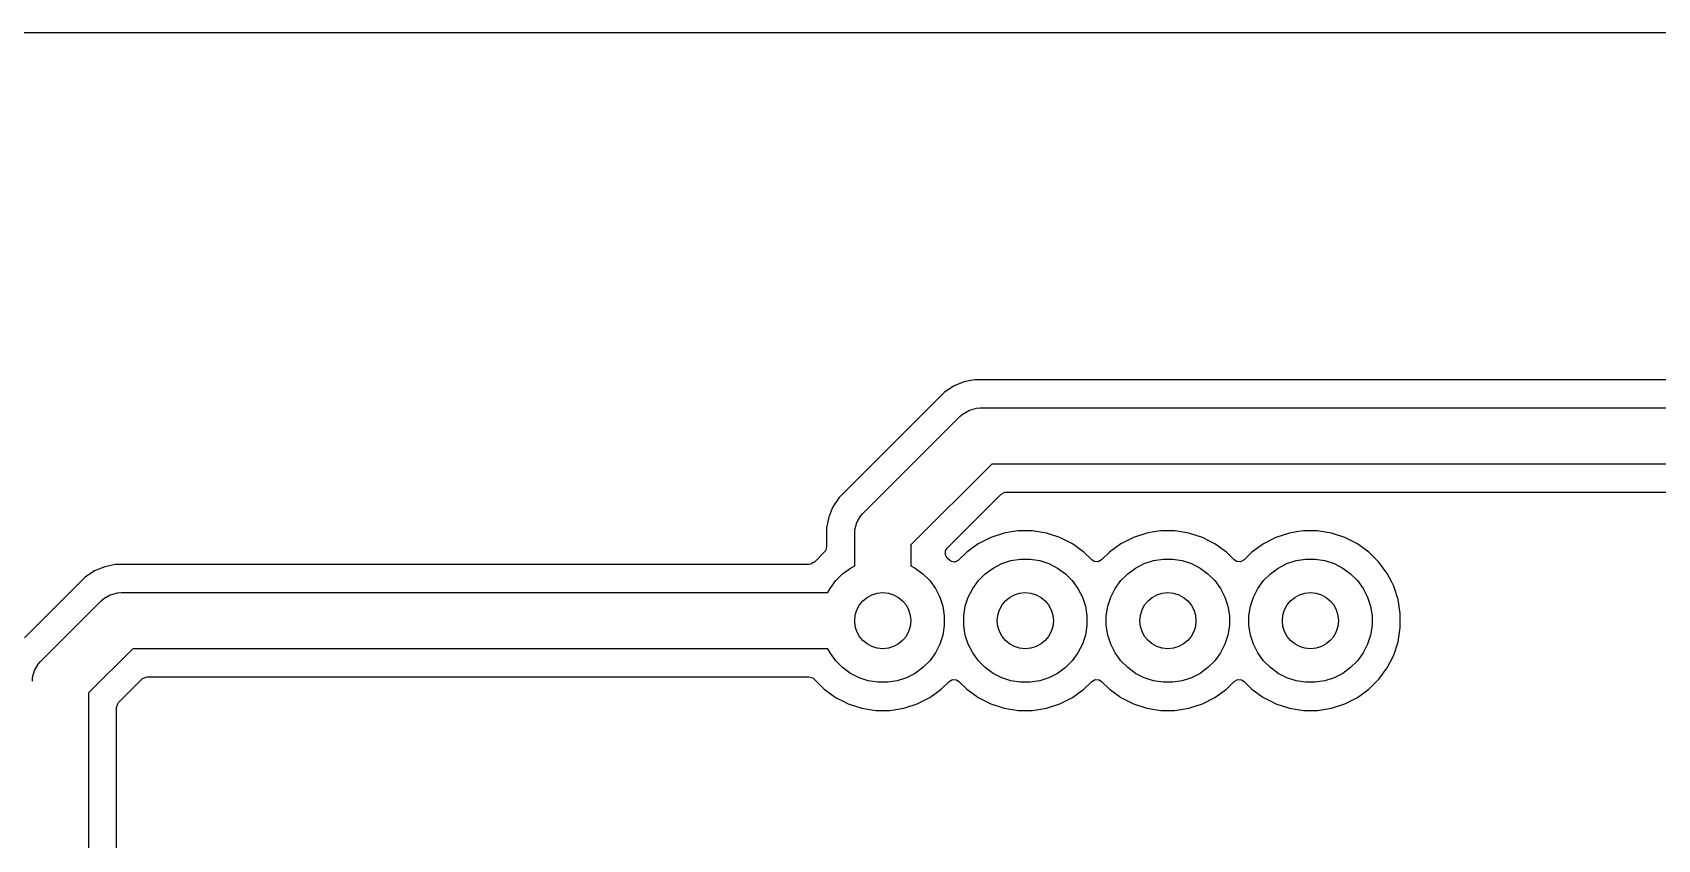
# Model space of a CAD drawing. Extents: x 10 to 287, y -200 to -10.
# Drawn here: x 149.97 to 178.92, y -93.05 to -78.68 of the extents above; entities that cross this region are included whole.
import ezdxf

# ---------------------------------------------------------------- set-up
doc = ezdxf.new("R2010")
doc.units = 0
doc.layers.add('BLACK', color=7, linetype='CONTINUOUS')

msp = doc.modelspace()

# ---------------------------------------------------------------- linework, layer by layer
at = {"layer": 'BLACK', "linetype": 'CONTINUOUS'}
for p, q in [((107.551739, -78.6805), (192.168261, -78.6805)), ((166.216585, -85.089739), (166.146906, -85.159418)), ((166.380445, -84.980251), (166.216585, -85.089739)), ((166.380455, -84.980246), (166.380445, -84.980251)), ((166.463681, -84.945772), (166.380455, -84.980246)), ((166.5092, -84.926918), (166.463681, -84.945772)), ((166.562527, -84.904829), (166.5092, -84.926917)), ((166.5092, -84.926917), (166.5092, -84.926918)), ((166.562533, -84.904827), (166.562527, -84.904829)), ((166.659178, -84.885604), (166.562533, -84.904827)), ((166.755821, -84.86638), (166.659178, -84.885604)), ((166.755825, -84.86638), (166.755821, -84.86638)), ((187.828541, -84.86638), (166.755825, -84.86638)), ((166.077224, -85.229101), (164.482221, -86.824104)), ((166.077227, -85.229098), (166.077224, -85.229101)), ((166.146906, -85.159418), (166.077227, -85.229098)), ((166.549985, -85.470203), (166.663024, -85.40494)), ((166.663024, -85.40494), (166.789103, -85.371157)), ((166.789103, -85.371157), (166.789118, -85.371157)), ((166.789118, -85.371157), (166.854366, -85.36688)), ((166.854366, -85.36688), (187.73, -85.36688)), ((164.766447, -87.247693), (166.500813, -85.513327)), ((166.500813, -85.513327), (166.549969, -85.470218)), ((166.549969, -85.470218), (166.549985, -85.470203)), ((167.061472, -86.36688), (165.62, -87.808352)), ((187.522894, -86.36688), (167.061472, -86.36688)), ((164.482218, -86.824107), (164.438945, -86.86738)), ((164.482221, -86.824104), (164.482218, -86.824107)), ((164.233365, -87.127337), (164.2038, -87.198716)), ((164.233371, -87.127325), (164.233365, -87.127337)), ((164.342859, -86.963465), (164.233371, -87.127325)), ((164.438945, -86.86738), (164.342859, -86.963465)), ((166.269048, -87.867117), (167.232467, -86.903699)), ((167.232467, -86.903699), (167.29379, -86.870214)), ((167.29379, -86.870214), (167.320148, -86.86738)), ((167.320148, -86.86738), (187.0455, -86.86738)), ((164.157947, -87.309416), (164.1195, -87.502702)), ((164.157948, -87.309415), (164.157947, -87.309416)), ((164.157949, -87.309411), (164.157948, -87.309414)), ((164.157948, -87.309414), (164.157948, -87.309415)), ((164.169442, -87.281665), (164.157949, -87.309411)), ((164.2038, -87.198717), (164.169442, -87.281662)), ((164.169442, -87.281662), (164.169442, -87.281665)), ((164.2038, -87.198716), (164.2038, -87.198717)), ((164.624277, -87.535983), (164.65806, -87.409904)), ((164.65806, -87.409904), (164.68178, -87.36882)), ((164.68178, -87.36882), (164.723323, -87.296865)), ((164.723323, -87.296865), (164.723338, -87.296849)), ((164.723338, -87.296849), (164.766447, -87.247693)), ((164.1195, -87.502702), (164.1195, -87.842917)), ((164.62, -87.601246), (164.624277, -87.535998)), ((164.62, -88.180889), (164.62, -87.601246)), ((164.624277, -87.535998), (164.624277, -87.535983)), ((167.045616, -87.67364), (166.821151, -87.788012)), ((167.285214, -87.59579), (167.045616, -87.67364)), ((167.409626, -87.576085), (167.285214, -87.59579)), ((167.534038, -87.55638), (167.409626, -87.576085)), ((167.785962, -87.55638), (167.534038, -87.55638)), ((168.034785, -87.59579), (167.785962, -87.55638)), ((168.274383, -87.67364), (168.034785, -87.59579)), ((168.415856, -87.745725), (168.274383, -87.67364)), ((169.585616, -87.67364), (169.361151, -87.788012)), ((169.825214, -87.59579), (169.585616, -87.67364)), ((169.949626, -87.576085), (169.825214, -87.59579)), ((170.074038, -87.55638), (169.949626, -87.576085)), ((170.325962, -87.55638), (170.074038, -87.55638)), ((170.574785, -87.59579), (170.325962, -87.55638)), ((170.814383, -87.67364), (170.574785, -87.59579)), ((170.955856, -87.745725), (170.814383, -87.67364)), ((172.125616, -87.67364), (171.901151, -87.788012)), ((172.365214, -87.59579), (172.125616, -87.67364)), ((172.489626, -87.576085), (172.365214, -87.59579)), ((172.614038, -87.55638), (172.489626, -87.576085)), ((172.865962, -87.55638), (172.614038, -87.55638)), ((173.114785, -87.59579), (172.865962, -87.55638)), ((173.354383, -87.67364), (173.114785, -87.59579)), ((173.495856, -87.745725), (173.354383, -87.67364)), ((164.080788, -87.932642), (163.895762, -88.117669)), ((164.099815, -87.909956), (164.080376, -87.93223)), ((164.080376, -87.93223), (164.080788, -87.932642)), ((164.1195, -87.842917), (164.099815, -87.909956)), ((165.62, -87.808352), (165.62, -88.180889)), ((166.235563, -87.981156), (166.240547, -87.911464)), ((166.269048, -88.042479), (166.235563, -87.981156)), ((166.240547, -87.911464), (166.269048, -87.867117)), ((166.617345, -87.936085), (166.477681, -88.07575)), ((166.61735, -87.936081), (166.617345, -87.936085)), ((166.821151, -87.788012), (166.61735, -87.936081)), ((168.498845, -87.78801), (168.415856, -87.745725)), ((168.498847, -87.788011), (168.498845, -87.78801)), ((168.498848, -87.788012), (168.498847, -87.788011)), ((168.702649, -87.936081), (168.498848, -87.788012)), ((168.702654, -87.936085), (168.702649, -87.936081)), ((168.842319, -88.07575), (168.702654, -87.936085)), ((169.157345, -87.936085), (169.017681, -88.07575)), ((169.15735, -87.936081), (169.157345, -87.936085)), ((169.361151, -87.788012), (169.15735, -87.936081)), ((171.038845, -87.78801), (170.955856, -87.745725)), ((171.038847, -87.788011), (171.038845, -87.78801)), ((171.038848, -87.788012), (171.038847, -87.788011)), ((171.242649, -87.936081), (171.038848, -87.788012)), ((171.242654, -87.936085), (171.242649, -87.936081)), ((171.382319, -88.07575), (171.242654, -87.936085)), ((171.697345, -87.936085), (171.557681, -88.07575)), ((171.69735, -87.936081), (171.697345, -87.936085)), ((171.901151, -87.788012), (171.69735, -87.936081)), ((173.578845, -87.78801), (173.495856, -87.745725)), ((173.578847, -87.788011), (173.578845, -87.78801)), ((173.578848, -87.788012), (173.578847, -87.788011)), ((173.782649, -87.936081), (173.578848, -87.788012)), ((173.782654, -87.936085), (173.782649, -87.936081)), ((173.960793, -88.114224), (173.782654, -87.936085)), ((151.076079, -88.270251), (150.912219, -88.379739)), ((151.076088, -88.270246), (151.076079, -88.270251)), ((151.258164, -88.194828), (151.076088, -88.270246)), ((151.25817, -88.194826), (151.258164, -88.194828)), ((151.419392, -88.162757), (151.25817, -88.194826)), ((151.451454, -88.15638), (151.419391, -88.162756)), ((151.419391, -88.162756), (151.419392, -88.162757)), ((163.806038, -88.15638), (151.451454, -88.15638)), ((163.84182, -88.151105), (163.806038, -88.15638)), ((163.894687, -88.116594), (163.84182, -88.151105)), ((163.895762, -88.117669), (163.894687, -88.116594)), ((164.405607, -88.320433), (164.545252, -88.218976)), ((164.545252, -88.218976), (164.62, -88.180889)), ((165.62, -88.180889), (165.694748, -88.218976)), ((165.694748, -88.218976), (165.834393, -88.320433)), ((166.302319, -88.07575), (166.269048, -88.042479)), ((166.330573, -88.096901), (166.302319, -88.07575)), ((166.337612, -88.098432), (166.330573, -88.096901)), ((166.346666, -88.104251), (166.337612, -88.098432)), ((166.373025, -88.106136), (166.346666, -88.104251)), ((166.398846, -88.111753), (166.373025, -88.106136)), ((166.407328, -88.108589), (166.398846, -88.111753)), ((166.416358, -88.109235), (166.407328, -88.108589)), ((166.43955, -88.09657), (166.416358, -88.109235)), ((166.46431, -88.087336), (166.43955, -88.09657)), ((166.469735, -88.080088), (166.46431, -88.087336)), ((166.477681, -88.07575), (166.469735, -88.080088)), ((166.945607, -88.320433), (167.085252, -88.218976)), ((167.085252, -88.218976), (167.239048, -88.140613)), ((167.239048, -88.140613), (167.40321, -88.087273)), ((167.40321, -88.087273), (167.573695, -88.060271)), ((167.573695, -88.060271), (167.746305, -88.060271)), ((167.746305, -88.060271), (167.91679, -88.087273)), ((167.91679, -88.087273), (168.080952, -88.140613)), ((168.080952, -88.140613), (168.234748, -88.218976)), ((168.234748, -88.218976), (168.374393, -88.320433)), ((168.886666, -88.104251), (168.842319, -88.07575)), ((168.956358, -88.109235), (168.886666, -88.104251)), ((169.017681, -88.07575), (168.956358, -88.109235)), ((169.485607, -88.320433), (169.625252, -88.218976)), ((169.625252, -88.218976), (169.779048, -88.140613)), ((169.779048, -88.140613), (169.94321, -88.087273)), ((169.94321, -88.087273), (170.113695, -88.060271)), ((170.113695, -88.060271), (170.286305, -88.060271)), ((170.286305, -88.060271), (170.45679, -88.087273)), ((170.45679, -88.087273), (170.620952, -88.140613)), ((170.620952, -88.140613), (170.774748, -88.218976)), ((170.774748, -88.218976), (170.914393, -88.320433)), ((171.426666, -88.104251), (171.382319, -88.07575)), ((171.496358, -88.109235), (171.426666, -88.104251)), ((171.557681, -88.07575), (171.496358, -88.109235)), ((172.025607, -88.320433), (172.165252, -88.218976)), ((172.165252, -88.218976), (172.319048, -88.140613)), ((172.319048, -88.140613), (172.48321, -88.087273)), ((172.48321, -88.087273), (172.653695, -88.060271)), ((172.653695, -88.060271), (172.826305, -88.060271)), ((172.826305, -88.060271), (172.99679, -88.087273)), ((172.99679, -88.087273), (173.160952, -88.140613)), ((173.160952, -88.140613), (173.314748, -88.218976)), ((173.314748, -88.218976), (173.454393, -88.320433)), ((173.960798, -88.11423), (173.960793, -88.114224)), ((174.037212, -88.219406), (173.960798, -88.11423)), ((174.10887, -88.318035), (174.037212, -88.219406)), ((150.912215, -88.379742), (150.009118, -89.282841)), ((150.912219, -88.379739), (150.912215, -88.379742)), ((164.14401, -88.65688), (164.182096, -88.582132)), ((164.182096, -88.582132), (164.283553, -88.442487)), ((164.283553, -88.442487), (164.405607, -88.320433)), ((165.834393, -88.320433), (165.956447, -88.442487)), ((165.956447, -88.442487), (166.057904, -88.582132)), ((166.057904, -88.582132), (166.136267, -88.735928)), ((166.643733, -88.735928), (166.722096, -88.582132)), ((166.722096, -88.582132), (166.823553, -88.442487)), ((166.823553, -88.442487), (166.945607, -88.320433)), ((168.374393, -88.320433), (168.496447, -88.442487)), ((168.496447, -88.442487), (168.597904, -88.582132)), ((168.597904, -88.582132), (168.676267, -88.735928)), ((169.183733, -88.735928), (169.262096, -88.582132)), ((169.262096, -88.582132), (169.363553, -88.442487)), ((169.363553, -88.442487), (169.485607, -88.320433)), ((170.914393, -88.320433), (171.036447, -88.442487)), ((171.036447, -88.442487), (171.137904, -88.582132)), ((171.137904, -88.582132), (171.216267, -88.735928)), ((171.723733, -88.735928), (171.802096, -88.582132)), ((171.802096, -88.582132), (171.903553, -88.442487)), ((171.903553, -88.442487), (172.025607, -88.320433)), ((173.454393, -88.320433), (173.576447, -88.442487)), ((173.576447, -88.442487), (173.677904, -88.582132)), ((173.677904, -88.582132), (173.756267, -88.735928)), ((174.181747, -88.461064), (174.10887, -88.318035)), ((174.223239, -88.542496), (174.181747, -88.461064)), ((174.223239, -88.542498), (174.223239, -88.542496)), ((174.223241, -88.542501), (174.223239, -88.542498)), ((174.30109, -88.782095), (174.223241, -88.542501)), ((150.116447, -89.883327), (151.196447, -88.803326)), ((151.196447, -88.803326), (151.245611, -88.76021)), ((151.245611, -88.76021), (151.245619, -88.760203)), ((151.245619, -88.760203), (151.358658, -88.69494)), ((151.358658, -88.69494), (151.385301, -88.6878)), ((151.385301, -88.6878), (151.484737, -88.661157)), ((151.484737, -88.661157), (151.484752, -88.661157)), ((151.484752, -88.661157), (151.55, -88.65688)), ((151.55, -88.65688), (164.14401, -88.65688)), ((166.136267, -88.735928), (166.189607, -88.90009)), ((166.590393, -88.90009), (166.643733, -88.735928)), ((168.676267, -88.735928), (168.729607, -88.90009)), ((169.130393, -88.90009), (169.183733, -88.735928)), ((171.216267, -88.735928), (171.269607, -88.90009)), ((171.670393, -88.90009), (171.723733, -88.735928)), ((173.756267, -88.735928), (173.809607, -88.90009)), ((174.3405, -89.030918), (174.30109, -88.782095)), ((166.189607, -88.90009), (166.216609, -89.070575)), ((166.216609, -89.070575), (166.216609, -89.243185)), ((166.563391, -89.070575), (166.590393, -88.90009)), ((166.563391, -89.243185), (166.563391, -89.070575)), ((168.729607, -88.90009), (168.756609, -89.070575)), ((168.756609, -89.070575), (168.756609, -89.243185)), ((169.103391, -89.070575), (169.130393, -88.90009)), ((169.103391, -89.243185), (169.103391, -89.070575)), ((171.269607, -88.90009), (171.296609, -89.070575)), ((171.296609, -89.070575), (171.296609, -89.243185)), ((171.643391, -89.070575), (171.670393, -88.90009)), ((171.643391, -89.243185), (171.643391, -89.070575)), ((173.809607, -88.90009), (173.836609, -89.070575)), ((173.836609, -89.070575), (173.836609, -89.243185)), ((174.3405, -89.282842), (174.3405, -89.030918)), ((150.009118, -89.282841), (149.83222, -89.459739)), ((166.189607, -89.41367), (166.136267, -89.577832)), ((166.216609, -89.243185), (166.189607, -89.41367)), ((166.590393, -89.41367), (166.563391, -89.243185)), ((166.643733, -89.577832), (166.590393, -89.41367)), ((168.729607, -89.41367), (168.676267, -89.577832)), ((168.756609, -89.243185), (168.729607, -89.41367)), ((169.130393, -89.41367), (169.103391, -89.243185)), ((169.183733, -89.577832), (169.130393, -89.41367)), ((171.269607, -89.41367), (171.216267, -89.577832)), ((171.296609, -89.243185), (171.269607, -89.41367)), ((171.670393, -89.41367), (171.643391, -89.243185)), ((171.723733, -89.577832), (171.670393, -89.41367)), ((173.809607, -89.41367), (173.756267, -89.577832)), ((173.836609, -89.243185), (173.809607, -89.41367)), ((174.30109, -89.531665), (174.3405, -89.282842)), ((151.757107, -89.65688), (150.97, -90.443986)), ((164.14401, -89.65688), (151.757107, -89.65688)), ((164.182096, -89.731628), (164.14401, -89.65688)), ((164.283553, -89.871273), (164.182096, -89.731628)), ((166.057904, -89.731628), (165.956447, -89.871273)), ((166.136267, -89.577832), (166.057904, -89.731628)), ((166.722096, -89.731628), (166.643733, -89.577832)), ((166.823553, -89.871273), (166.722096, -89.731628)), ((168.597904, -89.731628), (168.496447, -89.871273)), ((168.676267, -89.577832), (168.597904, -89.731628)), ((169.262096, -89.731628), (169.183733, -89.577832)), ((169.363553, -89.871273), (169.262096, -89.731628)), ((171.137904, -89.731628), (171.036447, -89.871273)), ((171.216267, -89.577832), (171.137904, -89.731628)), ((171.802096, -89.731628), (171.723733, -89.577832)), ((171.903553, -89.871273), (171.802096, -89.731628)), ((173.677904, -89.731628), (173.576447, -89.871273)), ((173.756267, -89.577832), (173.677904, -89.731628)), ((174.223241, -89.771259), (174.30109, -89.531665)), ((150.00806, -90.045538), (150.073323, -89.932499)), ((150.073323, -89.932499), (150.073338, -89.932483)), ((150.073338, -89.932483), (150.116447, -89.883327)), ((164.405607, -89.993327), (164.283553, -89.871273)), ((164.545252, -90.094784), (164.405607, -89.993327)), ((165.834393, -89.993327), (165.694748, -90.094784)), ((165.956447, -89.871273), (165.834393, -89.993327)), ((166.945607, -89.993327), (166.823553, -89.871273)), ((167.085252, -90.094784), (166.945607, -89.993327)), ((168.374393, -89.993327), (168.234748, -90.094784)), ((168.496447, -89.871273), (168.374393, -89.993327)), ((169.485607, -89.993327), (169.363553, -89.871273)), ((169.625252, -90.094784), (169.485607, -89.993327)), ((170.914393, -89.993327), (170.774748, -90.094784)), ((171.036447, -89.871273), (170.914393, -89.993327)), ((172.025607, -89.993327), (171.903553, -89.871273)), ((172.165252, -90.094784), (172.025607, -89.993327)), ((173.454393, -89.993327), (173.314748, -90.094784)), ((173.576447, -89.871273), (173.454393, -89.993327)), ((173.960793, -90.199536), (174.10887, -89.995725)), ((174.10887, -89.995725), (174.223241, -89.771259)), ((149.97, -90.23688), (149.974277, -90.171632)), ((149.974277, -90.171617), (150.00806, -90.045538)), ((149.974277, -90.171632), (149.974277, -90.171617)), ((151.506819, -90.614981), (151.928102, -90.193699)), ((151.928102, -90.193699), (151.989425, -90.160214)), ((151.989425, -90.160214), (152.015783, -90.15738)), ((152.015783, -90.15738), (163.806038, -90.15738)), ((163.806038, -90.15738), (163.873077, -90.177065)), ((163.873077, -90.177065), (163.895349, -90.196503)), ((163.895349, -90.196503), (163.895762, -90.196091)), ((163.895762, -90.196091), (164.077345, -90.377674)), ((164.699048, -90.173147), (164.545252, -90.094784)), ((164.86321, -90.226487), (164.699048, -90.173147)), ((165.033695, -90.253489), (164.86321, -90.226487)), ((165.206305, -90.253489), (165.033695, -90.253489)), ((165.37679, -90.226487), (165.206305, -90.253489)), ((165.540952, -90.173147), (165.37679, -90.226487)), ((165.694748, -90.094784), (165.540952, -90.173147)), ((166.162656, -90.377673), (166.302319, -90.23801)), ((166.302319, -90.23801), (166.363642, -90.204525)), ((166.363642, -90.204525), (166.433334, -90.209509)), ((166.433334, -90.209509), (166.477681, -90.23801)), ((166.477681, -90.23801), (166.617345, -90.377674)), ((167.239048, -90.173147), (167.085252, -90.094784)), ((167.40321, -90.226487), (167.239048, -90.173147)), ((167.573695, -90.253489), (167.40321, -90.226487)), ((167.746305, -90.253489), (167.573695, -90.253489)), ((167.91679, -90.226487), (167.746305, -90.253489)), ((168.080952, -90.173147), (167.91679, -90.226487)), ((168.234748, -90.094784), (168.080952, -90.173147)), ((168.702656, -90.377673), (168.842319, -90.23801)), ((168.842319, -90.23801), (168.903642, -90.204525)), ((168.903642, -90.204525), (168.973334, -90.209509)), ((168.973334, -90.209509), (169.017681, -90.23801)), ((169.017681, -90.23801), (169.157345, -90.377674)), ((169.779048, -90.173147), (169.625252, -90.094784)), ((169.94321, -90.226487), (169.779048, -90.173147)), ((170.113695, -90.253489), (169.94321, -90.226487)), ((170.286305, -90.253489), (170.113695, -90.253489)), ((170.45679, -90.226487), (170.286305, -90.253489)), ((170.620952, -90.173147), (170.45679, -90.226487)), ((170.774748, -90.094784), (170.620952, -90.173147)), ((171.242656, -90.377673), (171.382319, -90.23801)), ((171.382319, -90.23801), (171.443642, -90.204525)), ((171.443642, -90.204525), (171.513334, -90.209509)), ((171.513334, -90.209509), (171.557681, -90.23801)), ((171.557681, -90.23801), (171.697345, -90.377674)), ((172.319048, -90.173147), (172.165252, -90.094784)), ((172.48321, -90.226487), (172.319048, -90.173147)), ((172.653695, -90.253489), (172.48321, -90.226487)), ((172.826305, -90.253489), (172.653695, -90.253489)), ((172.99679, -90.226487), (172.826305, -90.253489)), ((173.160952, -90.173147), (172.99679, -90.226487)), ((173.314748, -90.094784), (173.160952, -90.173147)), ((173.782656, -90.377673), (173.960793, -90.199536)), ((150.97, -90.443986), (150.97, -104.85688)), ((151.490185, -90.635623), (151.506819, -90.614981)), ((164.077345, -90.377674), (164.07735, -90.377678)), ((164.07735, -90.377678), (164.250722, -90.503639)), ((164.250722, -90.503639), (164.281155, -90.52575)), ((164.281155, -90.52575), (164.424184, -90.598627)), ((164.424184, -90.598627), (164.505616, -90.640119)), ((165.734379, -90.640121), (165.958845, -90.52575)), ((165.958845, -90.52575), (166.162656, -90.377673)), ((166.617345, -90.377674), (166.61735, -90.377678)), ((166.61735, -90.377678), (166.790722, -90.503639)), ((166.790722, -90.503639), (166.821155, -90.52575)), ((166.821155, -90.52575), (166.964184, -90.598627)), ((166.964184, -90.598627), (167.045616, -90.640119)), ((168.274379, -90.640121), (168.498845, -90.52575)), ((168.498845, -90.52575), (168.702656, -90.377673)), ((169.157345, -90.377674), (169.15735, -90.377678)), ((169.15735, -90.377678), (169.330722, -90.503639)), ((169.330722, -90.503639), (169.361155, -90.52575)), ((169.361155, -90.52575), (169.504184, -90.598627)), ((169.504184, -90.598627), (169.585616, -90.640119)), ((170.814379, -90.640121), (171.038845, -90.52575)), ((171.038845, -90.52575), (171.242656, -90.377673)), ((171.697345, -90.377674), (171.69735, -90.377678)), ((171.69735, -90.377678), (171.870722, -90.503639)), ((171.870722, -90.503639), (171.901155, -90.52575)), ((171.901155, -90.52575), (172.044184, -90.598627)), ((172.044184, -90.598627), (172.125616, -90.640119)), ((173.354379, -90.640121), (173.578845, -90.52575)), ((173.578845, -90.52575), (173.782656, -90.377673)), ((151.4705, -90.702662), (151.490185, -90.635623)), ((151.4705, -104.758339), (151.4705, -90.702662)), ((164.505616, -90.640119), (164.505618, -90.640119)), ((164.505618, -90.640119), (164.505621, -90.640121)), ((164.505621, -90.640121), (164.745215, -90.71797)), ((164.745215, -90.71797), (164.994038, -90.75738)), ((164.994038, -90.75738), (164.994039, -90.75738)), ((164.994039, -90.75738), (165.245961, -90.75738)), ((165.245961, -90.75738), (165.245962, -90.75738)), ((165.245962, -90.75738), (165.494785, -90.71797)), ((165.494785, -90.71797), (165.734379, -90.640121)), ((167.045616, -90.640119), (167.045618, -90.640119)), ((167.045618, -90.640119), (167.045621, -90.640121)), ((167.045621, -90.640121), (167.285215, -90.71797)), ((167.285215, -90.71797), (167.534038, -90.75738)), ((167.534038, -90.75738), (167.534039, -90.75738)), ((167.534039, -90.75738), (167.785961, -90.75738)), ((167.785961, -90.75738), (167.785962, -90.75738)), ((167.785962, -90.75738), (168.034785, -90.71797)), ((168.034785, -90.71797), (168.274379, -90.640121)), ((169.585616, -90.640119), (169.585618, -90.640119)), ((169.585618, -90.640119), (169.585621, -90.640121)), ((169.585621, -90.640121), (169.825215, -90.71797)), ((169.825215, -90.71797), (170.074038, -90.75738)), ((170.074038, -90.75738), (170.074039, -90.75738)), ((170.074039, -90.75738), (170.325961, -90.75738)), ((170.325961, -90.75738), (170.325962, -90.75738)), ((170.325962, -90.75738), (170.574785, -90.71797)), ((170.574785, -90.71797), (170.814379, -90.640121)), ((172.125616, -90.640119), (172.125618, -90.640119)), ((172.125618, -90.640119), (172.125621, -90.640121)), ((172.125621, -90.640121), (172.365215, -90.71797)), ((172.365215, -90.71797), (172.614038, -90.75738)), ((172.614038, -90.75738), (172.614039, -90.75738)), ((172.614039, -90.75738), (172.865961, -90.75738)), ((172.865961, -90.75738), (172.865962, -90.75738)), ((172.865962, -90.75738), (173.114785, -90.71797)), ((173.114785, -90.71797), (173.354379, -90.640121))]:
    msp.add_line(p, q, dxfattribs=at)
at = {"layer": 'BLACK'}
for centre in [(165.12, -89.15688), (167.66, -89.15688), (170.2, -89.15688), (172.74, -89.15688)]:
    msp.add_circle(centre, 0.5, dxfattribs=at)
at = {"layer": 'WHITE'}
for centre in [(165.12, -89.15688), (167.66, -89.15688), (170.2, -89.15688), (172.74, -89.15688)]:
    msp.add_circle(centre, 0.5, dxfattribs=at)

doc.saveas('drawing.dxf')
